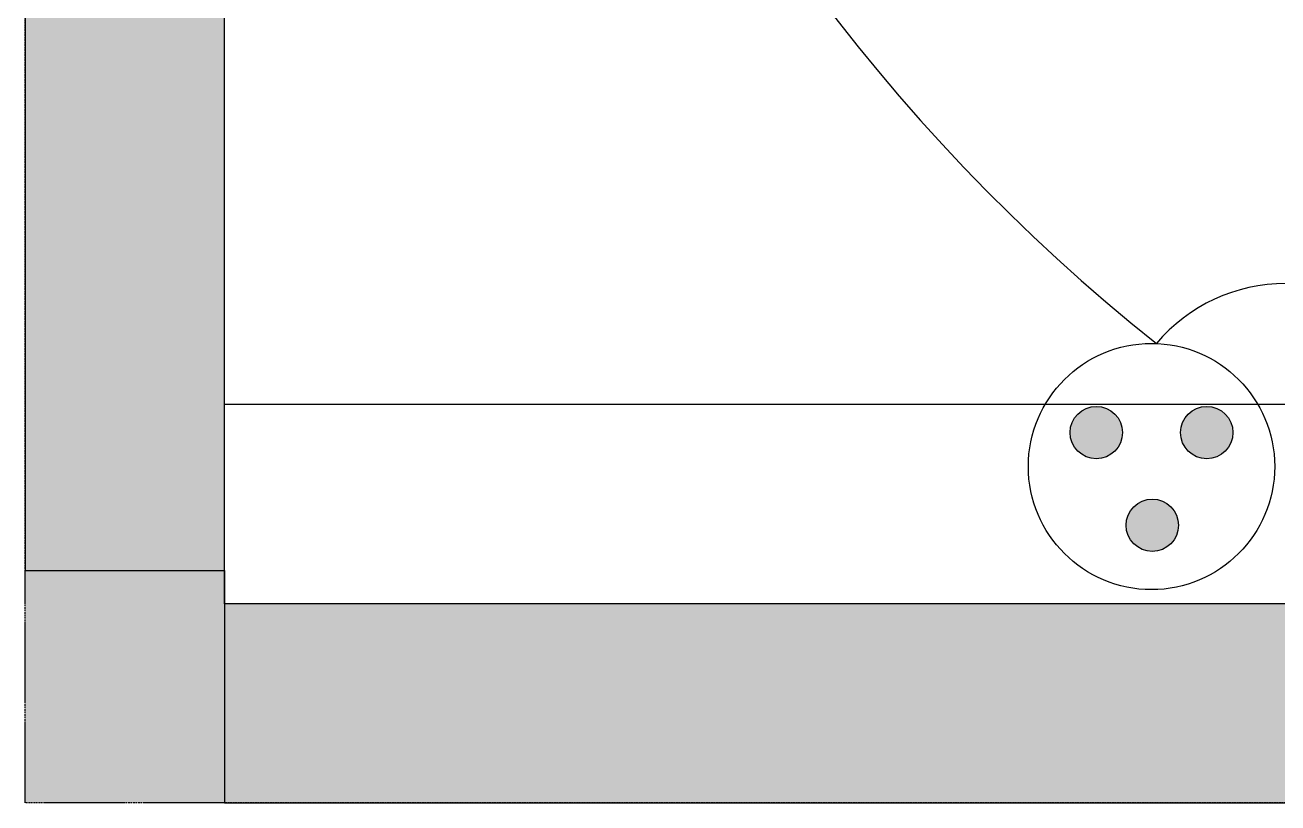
# Model space of a CAD drawing. Header units: millimetres. Extents: x 71819 to 78266, y 23672 to 38445.
# Drawn here: x 73897 to 74085.6, y 32524.7 to 32641.8 of the extents above; entities that cross this region are included whole.
import ezdxf

# ---------------------------------------------------------------- set-up
doc = ezdxf.new("R2010")
doc.units = ezdxf.units.MM
doc.linetypes.add('ACAD_ISO02W100', pattern=[15, 12, -3])
doc.linetypes.add('DASHED2', pattern=[0.375, 0.25, -0.125])
for name, color, linetype in [('Plan Archi', 8, 'Continuous'), ('prise', 1, 'Continuous'), ('PRISES DE COURANT', 5, 'Continuous')]:
    doc.layers.add(name, color=color, linetype=linetype)

# ---------------------------------------------------------------- blocks, each defined once
blk = doc.blocks.new('Prise de courant normale')
at = {"layer": 'prise', "linetype": 'Continuous'}
for points in [[(-122.5, 51.1, 1), (-43.6, 51.1, 1)], [(43.6, 51.1, 1), (122.5, 51.1, 1)], [(-38.3, -88.5, 1), (40.6, -88.5, 1)]]:
    blk.add_hatch(color=5, dxfattribs=at).paths.add_polyline_path(points, flags=0)
at = {"layer": 'prise', "color": 1, "linetype": 'Continuous'}
blk.add_circle((0, 0), 185.4, dxfattribs=at)
at = {"layer": 'prise', "color": 5, "linetype": 'Continuous'}
for centre in [(-83.1, 51.1), (83.1, 51.1), (1.2, -88.5)]:
    blk.add_circle(centre, 39.4, dxfattribs=at)

msp = doc.modelspace()

# ---------------------------------------------------------------- hatches: boundary and pattern name
at = {"layer": 'Plan Archi'}
h = msp.add_hatch(color=256, dxfattribs=at)
h.dxf.hatch_style = 1
h.paths.add_polyline_path([(73927.05, 32670.29), (73897.05, 32670.29), (73897.05, 32559.66), (73927.05, 32559.66)])
at = {"layer": 'Plan Archi', "linetype": 'ACAD_ISO02W100'}
msp.add_hatch(color=256, dxfattribs=at).paths.add_polyline_path([(73897.05, 32559.66), (73927.05, 32559.66), (73927.05, 32524.66), (73897.05, 32524.66)])
at = {"layer": 'Plan Archi'}
h = msp.add_hatch(color=256, dxfattribs=at)
h.dxf.hatch_style = 1
h.paths.add_polyline_path([(73927.05, 32524.66), (74238.18, 32524.66), (74238.18, 32554.66), (73927.05, 32554.66)])

# ---------------------------------------------------------------- linework, layer by layer
at = {"layer": 'Plan Archi', "linetype": 'DASHED2'}
for p, q in [((73897.05, 32524.66), (73897.05, 33235.93)), ((74258.18, 32524.66), (73897.05, 32524.66))]:
    msp.add_line(p, q, dxfattribs=at)
at = {"layer": 'Plan Archi'}
for p, q in [((73897.05, 32670.29), (73897.05, 32559.66)), ((73927.05, 32559.66), (73927.05, 32670.29)), ((74323.18, 32584.66), (73927.05, 32584.66)), ((73897.05, 32559.66), (73927.05, 32559.66)), ((74238.18, 32554.66), (73927.05, 32554.66)), ((73927.05, 32554.66), (73927.05, 32524.66)), ((74323.18, 32554.66), (73927.05, 32554.66)), ((73927.05, 32524.66), (74238.18, 32524.66))]:
    msp.add_line(p, q, dxfattribs=at)
at = {"layer": 'Plan Archi', "linetype": 'Continuous'}
msp.add_line((73927.05, 32554.66), (73927.05, 32584.66), dxfattribs=at)
at = {"layer": 'Plan Archi', "linetype": 'ACAD_ISO02W100'}
for p, q in [((73897.05, 32559.66), (73927.05, 32559.66)), ((73897.05, 32524.66), (73897.05, 32559.66)), ((73927.05, 32559.66), (73927.05, 32524.66)), ((73927.05, 32524.66), (73897.05, 32524.66))]:
    msp.add_line(p, q, dxfattribs=at)
at = {"layer": 'PRISES DE COURANT', "color": 6}
for centre, radius, start, end in [((74245.48, 32817.69), 286.07, 169.5792, 231.4898), ((74086.77, 32577.49), 25.39, 39.963, 139.8876)]:
    msp.add_arc(centre, radius, start, end, dxfattribs=at)

# ---------------------------------------------------------------- block references
at = {"layer": 'PRISES DE COURANT', "xscale": 0.1, "yscale": 0.1, "zscale": 0.1}
msp.add_blockref('Prise de courant normale', (74066.61, 32575.32), dxfattribs=at)

doc.saveas('drawing.dxf')
